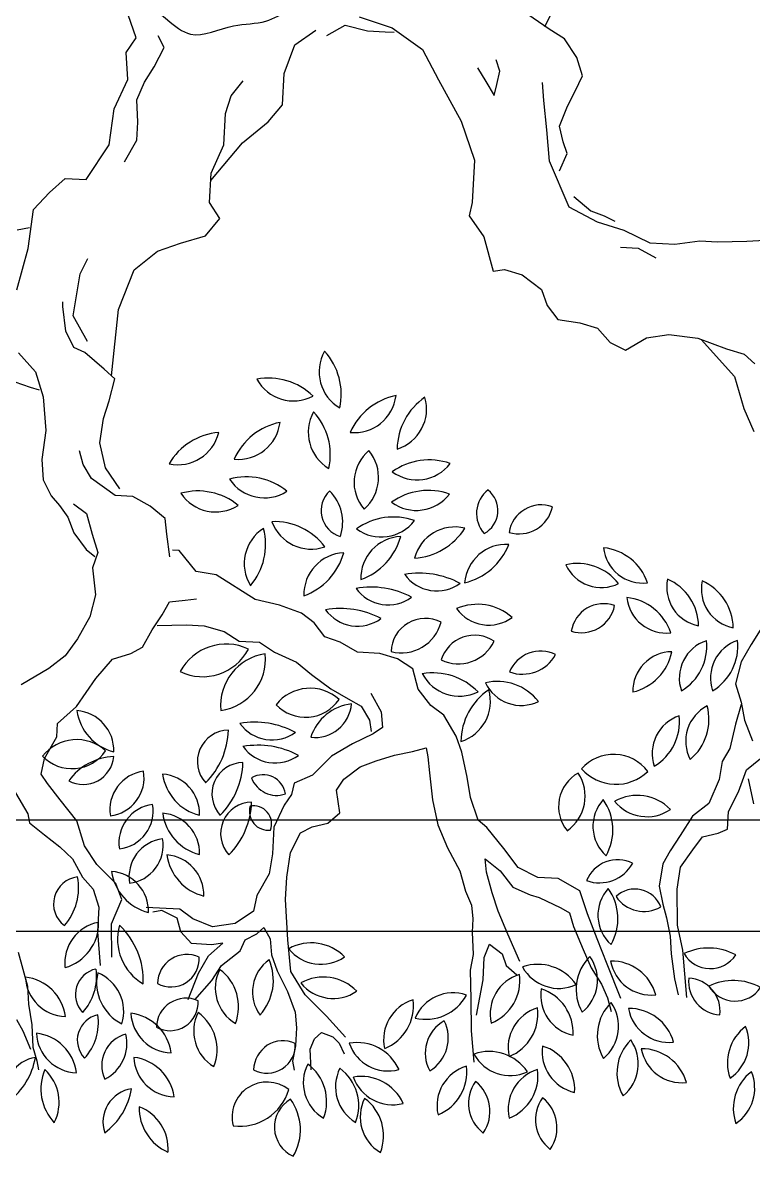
# Model space of a CAD drawing. Header units: millimetres. Extents: x 2919 to 27402, y 1359 to 40342.
# Drawn here: x 14295.8 to 14426.9, y 9722.7 to 9926.1 of the extents above; entities that cross this region are included whole.
import ezdxf

# ---------------------------------------------------------------- set-up
doc = ezdxf.new("R2010")
doc.units = ezdxf.units.MM
doc.layers.add('FF-FURN', color=51, linetype='Continuous')
doc.layers.add('FF-Plants', color=86, linetype='Continuous')

# ---------------------------------------------------------------- blocks, each defined once
blk = doc.blocks.new('YLD.Studio-0176')
at = {"layer": 'FF-Plants', "color": 36, "linetype": 'Continuous'}
for p, q in [((335311.5, -66553), (335303.7, -66580.3)), ((335362.1, -66556.9), (335330.9, -66588.1)), ((335471.1, -66548), (335544.2, -66563.7)), ((335575.6, -66542.8), (335580.8, -66563.7)), ((335544.2, -66563.7), (335612.2, -66568.9)), ((335612.2, -66568.9), (335643.5, -66595)), ((334597.6, -66593.5), (334562.5, -66616.9)), ((334816.7, -66639.5), (334785.5, -66592.8)), ((335330.9, -66588.1), (335288.1, -66603.7)), ((335303.7, -66580.3), (335299.8, -66595.9)), ((335643.5, -66595), (335669.6, -66621.1)), ((334204.1, -66616.9), (334184.7, -66628.6)), ((334321, -66613), (334262.6, -66632.5)), ((334562.5, -66616.9), (334546.9, -66620.8)), ((335144, -66611.4), (335116.7, -66627)), ((335179, -66607.6), (335144, -66611.4)), ((335229.7, -66611.4), (335179, -66607.6)), ((335288.1, -66603.7), (335229.7, -66611.4)), ((334184.7, -66628.6), (334153.5, -66644.1)), ((334231.4, -66636.4), (334196.3, -66644.1)), ((334262.6, -66632.5), (334231.4, -66636.4)), ((334546.9, -66620.8), (334527.4, -66648)), ((334617, -66648), (334632.6, -66636.4)), ((334632.6, -66636.4), (334659.9, -66640.3)), ((335116.7, -66627), (335101.1, -66642.6)), ((335376.9, -66652.3), (335404.1, -66636.8)), ((335404.1, -66636.8), (335447, -66629)), ((335447, -66629), (335454.8, -66629)), ((335669.6, -66621.1), (335669.6, -66657.7)), ((334134, -66655.8), (334118.4, -66659.7)), ((334157.4, -66648), (334134, -66655.8)), ((334196.3, -66644.1), (334157.4, -66648)), ((334527.4, -66648), (334508, -66675.3)), ((334589.8, -66671.4), (334617, -66648)), ((334659.9, -66640.3), (334698.8, -66659.7)), ((334840.1, -66666.8), (334816.7, -66639.5)), ((335101.1, -66642.6), (335081.6, -66658.2)), ((335369.1, -66671.8), (335376.9, -66652.3)), ((335388.6, -66675.7), (335431.4, -66648.4)), ((335431.4, -66648.4), (335466.5, -66652.3)), ((335466.5, -66652.3), (335505.4, -66656.2)), ((335505.4, -66656.2), (335532.7, -66667.9)), ((334508, -66675.3), (334488.5, -66698.7)), ((334554.7, -66702.6), (334589.8, -66671.4)), ((334698.8, -66659.7), (334722.2, -66659.7)), ((334722.2, -66659.7), (334753.4, -66690.9)), ((334871.2, -66686.3), (334840.1, -66666.8)), ((335054.4, -66669.8), (335027.1, -66693.2)), ((335081.6, -66658.2), (335054.4, -66669.8)), ((335104.9, -66666.8), (335089.4, -66690.2)), ((335174.3, -66679.6), (335197.7, -66671.8)), ((335341.8, -66706.8), (335369.1, -66671.8)), ((335669.6, -66657.7), (335732.3, -66694.2)), ((334753.4, -66690.9), (334804, -66722)), ((334910.2, -66705.7), (334871.2, -66686.3)), ((335027.1, -66693.2), (335015.4, -66708.8)), ((335089.4, -66690.2), (335054.3, -66701.8)), ((335123.7, -66738), (335150.9, -66695.2)), ((335150.9, -66695.2), (335174.3, -66679.6)), ((335732.3, -66694.2), (335795.1, -66699.5)), ((334488.5, -66698.7), (334457.3, -66718.1)), ((334511.8, -66718.1), (334554.7, -66702.6)), ((334949.2, -66713.5), (334910.2, -66705.7)), ((334995.9, -66705.7), (334949.2, -66713.5)), ((335023.1, -66713.5), (334995.9, -66705.7)), ((335054.3, -66701.8), (335023.1, -66713.5)), ((335170.4, -66718.5), (335213.3, -66706.8)), ((335213.3, -66706.8), (335256.1, -66710.7)), ((335256.1, -66710.7), (335287.3, -66718.5)), ((335326.2, -66726.3), (335341.8, -66706.8)), ((335795.1, -66699.5), (335847.3, -66720.4)), ((335847.3, -66720.4), (335894.3, -66715.1)), ((335894.3, -66715.1), (335920.5, -66730.8)), ((335920.5, -66730.8), (335972.7, -66709.9)), ((334457.3, -66718.1), (334437.8, -66737.6)), ((334480.7, -66741.5), (334511.8, -66718.1)), ((334804, -66722), (334839.1, -66749.3)), ((335135.4, -66745.8), (335170.4, -66718.5)), ((335287.3, -66718.5), (335326.2, -66726.3)), ((335331.1, -66720.2), (335447, -66726.3)), ((335447, -66726.3), (335517.1, -66749.7)), ((335704.1, -66722.4), (335743, -66741.9)), ((334363.8, -66749.3), (334305.4, -66757.1)), ((334406.7, -66749.3), (334363.8, -66749.3)), ((334437.8, -66737.6), (334406.7, -66749.3)), ((334449.5, -66776.5), (334480.7, -66741.5)), ((334839.1, -66749.3), (334850.7, -66780.4)), ((335123.7, -66769.1), (335123.7, -66738)), ((335517.1, -66749.7), (335552.2, -66788.6)), ((335743, -66741.9), (335774.2, -66741.9)), ((335774.2, -66741.9), (335813.1, -66738)), ((335813.1, -66738), (335844.3, -66749.7)), ((335844.3, -66749.7), (335871.6, -66765.2)), ((334321, -66776.5), (334379.4, -66772.6)), ((334379.4, -66772.6), (334422.3, -66788.2)), ((335108.1, -66800.3), (335123.7, -66769.1)), ((335871.6, -66765.2), (335906.6, -66780.8)), ((335906.6, -66780.8), (335926.1, -66769.1)), ((334422.3, -66788.2), (334449.5, -66776.5)), ((334850.7, -66780.4), (334862.4, -66799.9)), ((335552.2, -66788.6), (335567.8, -66827.5)), ((334862.4, -66799.9), (334893.6, -66815.5)), ((335088.6, -66827.5), (335108.1, -66800.3)), ((334410.9, -66854.8), (334410.9, -66831.4)), ((334893.6, -66815.5), (334920.8, -66831)), ((334901.7, -66823.6), (334905.6, -66874.3)), ((334920.8, -66831), (334944.2, -66842.7)), ((335022.4, -66839.2), (335061.4, -66831.4)), ((335061.4, -66831.4), (335088.6, -66827.5)), ((335567.8, -66827.5), (335583.3, -66870.3)), ((334407, -66858.7), (334403.1, -66843.1)), ((334944.2, -66842.7), (334948.1, -66870)), ((335034.1, -66854.8), (335034.1, -66843.1)), ((334395.3, -66885.9), (334407, -66858.7)), ((334410.9, -66889.8), (334410.9, -66854.8)), ((334905.6, -66874.3), (334905.6, -66905.4)), ((334948.1, -66870), (334952, -66889.4)), ((334999.1, -66885.9), (335034.1, -66854.8)), ((335583.3, -66870.3), (335614.5, -66893.7)), ((335614.5, -66893.7), (335641.7, -66874.3)), ((335641.7, -66874.3), (335692.4, -66874.3)), ((335679.6, -66874.3), (335748.1, -66925.6)), ((335692.4, -66874.3), (335743, -66893.7)), ((334352.4, -66913.2), (334371.9, -66893.7)), ((334371.9, -66893.7), (334395.3, -66885.9)), ((334395.3, -66913.2), (334410.9, -66889.8)), ((334995.2, -66921), (334999.1, -66885.9)), ((335743, -66893.7), (335797.6, -66893.7)), ((335797.6, -66893.7), (335828.7, -66901.5)), ((334255.1, -66913.2), (334301.8, -66928.7)), ((334352.4, -66948.2), (334352.4, -66913.2)), ((334383.6, -66948.2), (334395.3, -66913.2)), ((334905.6, -66905.4), (334897.8, -66940.4)), ((335828.7, -66901.5), (335856, -66921)), ((334255.1, -66924.9), (334290.1, -66952.1)), ((334301.8, -66928.7), (334333, -66944.3)), ((334956.2, -66991), (334995.2, -66921)), ((335748.1, -66925.6), (335787.1, -66968.4)), ((334290.1, -66952.1), (334317.4, -66967.7)), ((334333, -66944.3), (334356.3, -66967.7)), ((334356.3, -66967.7), (334352.4, -66948.2)), ((334391.4, -66987.2), (334383.6, -66948.2)), ((334897.8, -66940.4), (334882.2, -66967.7)), ((334317.4, -66967.7), (334344.6, -66998.8)), ((334882.2, -66967.7), (334882.2, -67002.7)), ((335787.1, -66968.4), (335818.2, -66991.7)), ((334414.8, -67018.3), (334391.4, -66987.2)), ((334948.4, -67033.9), (334956.2, -66991)), ((335818.2, -66991.7), (335872.8, -66991.7)), ((335872.8, -66991.7), (335923.4, -67007.3)), ((334344.6, -66998.8), (334364.1, -67006.6)), ((334364.1, -67006.6), (334375.8, -67026.1)), ((334882.2, -67002.7), (334866.6, -67030)), ((335923.4, -67007.3), (335950.7, -67042.4)), ((334375.8, -67026.1), (334387.5, -67037.8)), ((334442, -67022.2), (334414.8, -67018.3)), ((334481, -67041.7), (334442, -67022.2)), ((334866.6, -67030), (334851, -67068.9)), ((334368, -67049.4), (334340.7, -67053.3)), ((334387.5, -67037.8), (334368, -67049.4)), ((334516, -67045.6), (334481, -67041.7)), ((334562.8, -67045.6), (334516, -67045.6)), ((334601.7, -67061.1), (334562.8, -67045.6)), ((334936.7, -67072.8), (334948.4, -67033.9)), ((334313.5, -67065), (334278.4, -67084.5)), ((334340.7, -67053.3), (334313.5, -67065)), ((334621.2, -67072.8), (334601.7, -67061.1)), ((334851, -67068.9), (334831.5, -67096.2)), ((335942.9, -67061.8), (335962.3, -67093)), ((334278.4, -67084.5), (334243.4, -67100)), ((334274.5, -67115.6), (334313.5, -67088.4)), ((334313.5, -67088.4), (334368, -67080.6)), ((334368, -67080.6), (334438.1, -67072.8)), ((334438.1, -67072.8), (334477.1, -67072.8)), ((334477.1, -67072.8), (334519.9, -67076.7)), ((334519.9, -67076.7), (334555, -67092.3)), ((334640.7, -67076.7), (334621.2, -67072.8)), ((334656.3, -67107.8), (334640.7, -67076.7)), ((334921.1, -67096.2), (334936.7, -67072.8)), ((334157.7, -67100), (334142.1, -67103.9)), ((334184.9, -67103.9), (334157.7, -67100)), ((334216.1, -67103.9), (334184.9, -67103.9)), ((334243.4, -67100), (334216.1, -67103.9)), ((334555, -67092.3), (334566.7, -67111.7)), ((334691.3, -67139), (334656.3, -67107.8)), ((334831.5, -67096.2), (334808.2, -67131.2)), ((334897.8, -67115.6), (334921.1, -67096.2)), ((335962.3, -67093), (335954.6, -67131.9)), ((334144.4, -67133.1), (334180.6, -67129.9)), ((334180.6, -67129.9), (334198.8, -67136.4)), ((334239.5, -67154.6), (334274.5, -67115.6)), ((334566.7, -67111.7), (334574.5, -67139)), ((334890, -67142.9), (334897.8, -67115.6)), ((335977.9, -67116.3), (335962.3, -67174.7)), ((334198.8, -67136.4), (334210.3, -67148)), ((334210.3, -67148), (334203.7, -67167.7)), ((334574.5, -67139), (334593.9, -67158.4)), ((334714.7, -67174), (334691.3, -67139)), ((334808.2, -67131.2), (334792.6, -67162.3)), ((334874.4, -67174), (334890, -67142.9)), ((335954.6, -67131.9), (335954.6, -67163)), ((334203.7, -67167.7), (334193.8, -67179.3)), ((334204.4, -67189.6), (334239.5, -67154.6)), ((334593.9, -67158.4), (334632.9, -67150.7)), ((334632.9, -67150.7), (334652.4, -67162.3)), ((334652.4, -67162.3), (334675.7, -67189.6)), ((334792.6, -67162.3), (334780.9, -67185.7)), ((335954.6, -67163), (335954.6, -67178.6)), ((334193.8, -67179.3), (334175.7, -67189.1)), ((334675.7, -67189.6), (334687.4, -67216.9)), ((334734.2, -67209.1), (334714.7, -67174)), ((334780.9, -67185.7), (334757.5, -67201.3)), ((334874.4, -67213), (334874.4, -67174)), ((335962.3, -67174.7), (335927.3, -67229.2)), ((334745.9, -67224.6), (334734.2, -67209.1)), ((334757.5, -67201.3), (334738.1, -67205.2)), ((334804.3, -67201.3), (334773.1, -67220.7)), ((334687.4, -67216.9), (334699.1, -67248)), ((334773.1, -67220.7), (334745.9, -67224.6)), ((334866.6, -67244.1), (334874.4, -67213)), ((335927.3, -67229.2), (335876.6, -67260.4)), ((334699.1, -67248), (334706.9, -67279.1)), ((334851, -67271.4), (334866.6, -67244.1)), ((335876.6, -67260.4), (335806.5, -67303.2)), ((334706.9, -67279.1), (334714.7, -67302.5)), ((334788.7, -67306.4), (334816, -67283)), ((334816, -67283), (334851, -67271.4)), ((334699.1, -67306.4), (334671.8, -67310.3)), ((334714.7, -67302.5), (334699.1, -67306.4)), ((334773.1, -67329.7), (334788.7, -67306.4)), ((335806.5, -67303.2), (335740.3, -67330.4)), ((334625.1, -67318.1), (334582.2, -67329.7)), ((334671.8, -67310.3), (334625.1, -67318.1)), ((335642.9, -67326.6), (335607.9, -67353.8)), ((335666.3, -67330.4), (335642.9, -67326.6)), ((335901, -67327), (335877.7, -67342.6)), ((334582.2, -67329.7), (334543.3, -67349.2)), ((334738.1, -67353.1), (334773.1, -67329.7)), ((335740.3, -67330.4), (335666.3, -67330.4)), ((335877.7, -67342.6), (335854.3, -67358.2)), ((334543.3, -67349.2), (334504.4, -67372.6)), ((334668, -67376.5), (334710.8, -67364.8)), ((334710.8, -67364.8), (334738.1, -67353.1)), ((335607.9, -67353.8), (335549.4, -67373.3)), ((335854.3, -67358.2), (335873.8, -67362)), ((335873.8, -67362), (335897.1, -67365.9)), ((335897.1, -67365.9), (335916.6, -67358.2)), ((334469.3, -67384.3), (334445.9, -67395.9)), ((334504.4, -67372.6), (334469.3, -67384.3)), ((334593.9, -67399.8), (334632.9, -67384.3)), ((334632.9, -67384.3), (334668, -67376.5)), ((335549.4, -67373.3), (335553.4, -67392.7)), ((334282.3, -67403.7), (334227.8, -67407.6)), ((334333, -67399.8), (334282.3, -67403.7)), ((334360.2, -67403.7), (334333, -67399.8)), ((334399.2, -67399.8), (334360.2, -67403.7)), ((334422.5, -67399.8), (334399.2, -67399.8)), ((334445.9, -67395.9), (334422.5, -67399.8)), ((334582.2, -67415.4), (334593.9, -67399.8)), ((335553.4, -67392.7), (335545.5, -67423.9)), ((334227.8, -67407.6), (334173.3, -67415.4)), ((334255.1, -67415.4), (334317.4, -67423.2)), ((334317.4, -67423.2), (334356.3, -67423.2)), ((334356.3, -67423.2), (334379.7, -67431)), ((334469.3, -67431), (334504.4, -67419.3)), ((334504.4, -67419.3), (334527.7, -67415.4)), ((334527.7, -67415.4), (334508.3, -67442.7)), ((334547.2, -67446.6), (334582.2, -67415.4)), ((335545.5, -67423.9), (335522.2, -67458.9)), ((335975.1, -67447.7), (335998.4, -67408.8)), ((334379.7, -67431), (334364.1, -67454.3)), ((334399.2, -67462.1), (334438.1, -67442.7)), ((334438.1, -67442.7), (334469.3, -67431)), ((334508.3, -67442.7), (334481, -67466)), ((335800, -67452.8), (335850.6, -67445)), ((335850.6, -67445), (335881.8, -67441.1)), ((335978.9, -67439.9), (336014, -67455.5)), ((334344.6, -67462.1), (334329.1, -67481.6)), ((334364.1, -67454.3), (334344.6, -67462.1)), ((334352.4, -67485.5), (334399.2, -67462.1)), ((334481, -67466), (334469.3, -67497.2)), ((334516, -67473.8), (334547.2, -67446.6)), ((335522.2, -67458.9), (335494.9, -67470.6)), ((335667.6, -67499.5), (335745.5, -67460.5)), ((335745.5, -67460.5), (335800, -67452.8)), ((335959.5, -67474.9), (335975.1, -67447.7)), ((334500.4, -67508.8), (334516, -67473.8)), ((335494.9, -67470.6), (335471.5, -67490.1)), ((335729.7, -67478.8), (335760.8, -67490.5)), ((335760.8, -67490.5), (335780.3, -67482.7)), ((335780.3, -67482.7), (335807.5, -67474.9)), ((335807.5, -67474.9), (335842.6, -67486.6)), ((335928.3, -67498.3), (335959.5, -67474.9)), ((334469.3, -67497.2), (334465.4, -67512.7)), ((335471.5, -67490.1), (335467.6, -67529)), ((335644.2, -67550.1), (335667.6, -67499.5)), ((335842.6, -67486.6), (335869.9, -67498.3)), ((335869.9, -67498.3), (335897.1, -67510)), ((335897.1, -67510), (335928.3, -67498.3)), ((334465.4, -67512.7), (334449.8, -67551.7)), ((334500.4, -67543.9), (334500.4, -67508.8)), ((335686.8, -67506.1), (335663.4, -67537.2)), ((334481, -67582.8), (334500.4, -67543.9)), ((335467.6, -67529), (335459.9, -67560.1)), ((335663.4, -67537.2), (335655.6, -67560.6)), ((334449.8, -67551.7), (334442, -67567.2)), ((335459.9, -67560.1), (335436.5, -67583.5)), ((335632.5, -67596.8), (335644.2, -67550.1)), ((335655.6, -67560.6), (335647.8, -67580.1)), ((334418.7, -67575), (334379.7, -67594.5)), ((334442, -67567.2), (334418.7, -67575)), ((334442, -67598.4), (334481, -67582.8)), ((335436.5, -67583.5), (335424.8, -67610.8)), ((334379.7, -67594.5), (334348.6, -67610.1)), ((334399.2, -67617.8), (334442, -67598.4)), ((335603.2, -67592.1), (335603.2, -67623.2)), ((335613, -67643.5), (335632.5, -67596.8)), ((334348.6, -67610.1), (334321.3, -67629.5)), ((334356.3, -67637.3), (334399.2, -67617.8)), ((335424.8, -67610.8), (335448.2, -67645.8)), ((335603.2, -67623.2), (335587.6, -67654.4)), ((334297.9, -67641.2), (334274.5, -67649)), ((334321.3, -67629.5), (334297.9, -67641.2)), ((334297.9, -67664.6), (334356.3, -67637.3)), ((335613, -67686.3), (335613, -67643.5)), ((335448.2, -67645.8), (335456, -67684.7)), ((335456, -67684.7), (335452.1, -67735.4)), ((335620.8, -67729.2), (335613, -67686.3)), ((334496.9, -67720.5), (334465.8, -67728.3)), ((334535.9, -67724.4), (334496.9, -67720.5)), ((334442.4, -67736.1), (334411.2, -67743.9)), ((334465.8, -67728.3), (334442.4, -67736.1)), ((334559.3, -67736.1), (334535.9, -67724.4)), ((334586.5, -67751.7), (334559.3, -67736.1)), ((335450.3, -67741), (335388.9, -67802.3)), ((335452.1, -67735.4), (335436.5, -67786)), ((335620.8, -67760.3), (335620.8, -67729.2)), ((334337.2, -67755.6), (334310, -67763.4)), ((334380.1, -67747.8), (334337.2, -67755.6)), ((334411.2, -67743.9), (334380.1, -67747.8)), ((334387.9, -67767.3), (334430.7, -67755.6)), ((334430.7, -67755.6), (334493.1, -67751.7)), ((334493.1, -67751.7), (334532, -67755.6)), ((334532, -67755.6), (334563.2, -67775.1)), ((334621.6, -67771.2), (334586.5, -67751.7)), ((335624.7, -67810.9), (335620.8, -67760.3)), ((334306.1, -67779), (334387.9, -67767.3)), ((334563.2, -67775.1), (334586.5, -67790.6)), ((334644.9, -67798.4), (334621.6, -67771.2)), ((334586.5, -67790.6), (334594.3, -67817.9)), ((334687.8, -67814), (334644.9, -67798.4)), ((335436.5, -67786), (335428.7, -67817.1)), ((334594.3, -67817.9), (334602.1, -67833.4)), ((334719, -67817.9), (334687.8, -67814)), ((334742.3, -67829.6), (334719, -67817.9)), ((335388.9, -67802.3), (335334.4, -67821.8)), ((335428.7, -67817.1), (335413.1, -67836.6)), ((335628.6, -67842.1), (335624.7, -67810.9)), ((334602.1, -67833.4), (334633.3, -67833.4)), ((334633.3, -67833.4), (334668.3, -67849)), ((334785.2, -67837.4), (334742.3, -67829.6)), ((334820.2, -67845.1), (334785.2, -67837.4)), ((334855.3, -67833.4), (334824.2, -67845.1)), ((334894.3, -67841.2), (334855.3, -67833.4)), ((335334.4, -67821.8), (335295.5, -67841.2)), ((334668.3, -67849), (334707.3, -67860.7)), ((334793, -67852.9), (334757.9, -67868.5)), ((334824.2, -67845.1), (334793, -67852.9)), ((334925.4, -67856.8), (334894.3, -67841.2)), ((334960.5, -67876.3), (334925.4, -67856.8)), ((334691.7, -67864.6), (334648.9, -67876.3)), ((334707.3, -67860.7), (334738.4, -67895.7))]:
    blk.add_line(p, q, dxfattribs=at)
at = {"layer": 'FF-Plants', "color": 60}
for centre, major_axis, start_param, end_param in [((334082.6, -66665.3), (0, 58.6), -1.364642, 0.377513), ((334153.5, -66533.4), (0, 120.6), 2.267236, 3.028821), ((334285.6, -66699.7), (0, 72), 0.100576, 1.598022), ((334198.2, -66622.8), (0, 80.4), 3.335497, 4.646286), ((334715.4, -66685.4), (0, 70.6), 0.815708, 2.603417), ((334620.5, -66698.6), (0, 75.4), 4.033662, 5.668648), ((334189.2, -66724.2), (0, 72), 0.100577, 1.598022), ((334101.8, -66647.3), (0, 80.4), 3.335496, 4.646286), ((334089.9, -66750.5), (0, 84.8), -0.356312, 0.813218), ((334059.8, -66620.7), (0, 78.1), 2.72763, 4.012463), ((334410.8, -66717.4), (0, 47.4), -1.393992, 0.978553), ((334310.5, -66767), (0, 72), -1.331999, 0.165446), ((334374.6, -66669.9), (0, 80.4), 1.90292, 3.21371), ((334432.8, -66613), (0, 99.2), 2.475001, 3.392744), ((334672.3, -66707), (0, 53.9), 1.144077, 3.097293), ((334568.9, -66770.4), (0, 101.5), -1.475939, -0.565875), ((334762.2, -66776.4), (0, 85.6), 0.188463, 1.38171), ((334676.2, -66690.4), (0, 70), 3.168471, 4.684887), ((334255.4, -66762.1), (0, 45.4), -1.300839, 0.815201), ((334176.1, -66769.7), (0, 45.4), -1.300842, 0.815198), ((334280.9, -66659.1), (0, 92.8), 2.458093, 3.339451), ((334201.6, -66666.6), (0, 92.8), 2.458094, 3.339452), ((334279.7, -66832.7), (0, 80.4), -0.159062, 1.151728), ((334224.3, -66730.3), (0, 72), 2.889202, 4.386648), ((334037.2, -66835.2), (0, 58.6), -1.364641, 0.377514), ((334135.5, -66824.7), (0, 55.7), -1.269185, 0.500723), ((334169.2, -66741.6), (0, 69.4), 2.086764, 3.427958), ((334486.3, -66851.9), (0, 85.6), 0.188464, 1.38171), ((334400.3, -66765.9), (0, 70), 3.168471, 4.684888), ((334580.9, -66826.3), (0, 67.5), -1.383631, 0.213616), ((334632.3, -66748.7), (0, 66.7), 1.745875, 3.367293), ((334108.1, -66703.4), (0, 120.6), 2.267236, 3.028821), ((334357.9, -66874.7), (0, 90.2), -0.217088, 1.096083), ((334276.2, -66701), (0, 132.5), 3.152603, 4.009577), ((334232.7, -66886.6), (0, 72), 0.100576, 1.598022), ((334145.3, -66809.7), (0, 80.4), 3.335496, 4.646286), ((334465.6, -66865.9), (0, 67.5), -1.383631, 0.213616), ((334517, -66788.3), (0, 66.7), 1.745876, 3.367294), ((334156.5, -66895.8), (0, 72), 0.100577, 1.598022), ((334069.1, -66818.9), (0, 80.4), 3.335497, 4.646286), ((334067, -66922.8), (0, 84.8), 0.036331, 1.20586), ((333989.5, -66814.5), (0, 78.1), 3.120272, 4.405105), ((334592.1, -66935.1), (0, 85.6), 0.188464, 1.38171), ((334506.1, -66849), (0, 70), 3.168472, 4.684889), ((334248, -66881.6), (0, 49), 1.125432, 3.257816), ((334205.8, -66911.8), (0, 51.3), 4.343155, 6.32328), ((334324.1, -66879.3), (0, 49), 1.125432, 3.257817), ((334281.9, -66909.5), (0, 51.3), 4.343155, 6.32328), ((334434.3, -66860.4), (0, 70), 3.168471, 4.684887), ((334520.3, -66946.4), (0, 85.6), 0.188464, 1.38171), ((334907.3, -66902.2), (0, 90.4), 1.179106, 2.70874), ((334785.5, -66949.9), (0, 90.6), 4.32309, 5.84794), ((334204.6, -66997.5), (0, 72), -0.410033, 1.087412), ((334166, -66887.7), (0, 80.4), 2.824886, 4.135676), ((334281.6, -67030.9), (0, 72), -0.410033, 1.087412), ((334549.1, -67008.3), (0, 54.8), -1.501104, 0.796151), ((334773.9, -67031.8), (0, 90.6), -1.372371, 0.152479), ((334848.8, -66924.6), (0, 90.4), 1.766829, 3.296463), ((334242.9, -66921), (0, 80.4), 2.824887, 4.135676), ((334600.9, -66867.6), (0, 136.9), 2.415215, 3.163019), ((335021.2, -67041.8), (0, 73), -0.945227, 0.602857), ((334742.8, -67037.7), (0, 68.8), 0.678502, 2.257419), ((334552.9, -67018.1), (0, 150.6), 4.278957, 4.940151), ((334782.5, -67030.2), (0, 68.8), 0.678503, 2.257419), ((334592.6, -67010.6), (0, 150.6), 4.278956, 4.94015), ((335046.8, -66893.4), (0, 110.9), 2.491877, 3.448937), ((334127.8, -67010.4), (0, 88.1), 1.488604, 2.914823), ((334058.5, -67061), (0, 60.7), 4.094299, 6.592314), ((334589.6, -67034.2), (0, 32.9), -0.223022, 1.744281), ((334566.4, -67009.9), (0, 31.4), 2.842674, 4.961771), ((334664.5, -67044.8), (0, 46.6), 0.408187, 1.961258), ((334613.1, -67023.9), (0, 39.5), 3.354822, 5.29781), ((334278.1, -67092.7), (0, 68.8), -0.897207, 0.68171), ((335122, -67079.8), (0, 73), 0.410322, 1.958406), ((334982.5, -67023.1), (0, 110.9), 3.847427, 4.804486), ((334183.4, -67054.5), (0, 49), 1.125432, 3.257816), ((334141.2, -67084.7), (0, 51.3), 4.343155, 6.32328), ((334291.5, -66969), (0, 90.3), 2.462025, 3.605661), ((334826.9, -67085.9), (0, 70.6), 0.815708, 2.603417), ((334732, -67099.2), (0, 75.4), 4.033662, 5.668648), ((334044.6, -67130.7), (0, 55.8), -0.997029, 1.198548), ((334400.7, -67136.4), (0, 72), 0.731378, 2.228823), ((334284.8, -67125.9), (0, 80.4), 3.966298, 5.277088), ((334973.2, -67148.2), (0, 73), -1.466562, 0.081522), ((335069.4, -67032.3), (0, 110.9), 1.970542, 2.927601), ((334034.3, -67029), (0, 91.5), 2.668819, 3.815888), ((334342.5, -67160.8), (0, 72), 0.731378, 2.228823), ((334226.5, -67150.3), (0, 80.4), 3.966299, 5.277089), ((334785.9, -67104.8), (0, 63.8), 1.508912, 3.113828), ((334700.1, -67183.3), (0, 85.3), -1.397543, -0.262902), ((335119.3, -67143.9), (0, 46.6), -0.770467, 1.337922), ((334125.5, -67192.8), (0, 72), -0.410033, 1.087412), ((334086.8, -67083), (0, 80.4), 2.824886, 4.135676), ((334988.3, -67168), (0, 68.8), 0.678502, 2.257418), ((334798.4, -67148.4), (0, 150.6), 4.278956, 4.94015), ((334121.3, -67249.1), (0, 72), -0.410034, 1.087411), ((335028.2, -67219.1), (0, 68.8), 0.678502, 2.257419), ((334838.4, -67199.5), (0, 150.6), 4.278957, 4.940151), ((335006.8, -67245.6), (0, 73), -1.466563, 0.081521), ((334082.6, -67139.2), (0, 80.4), 2.824886, 4.135676), ((335103, -67129.7), (0, 110.9), 1.970542, 2.927601), ((334163.5, -67273.8), (0, 72), 0.389923, 1.887368), ((334057.7, -67225.1), (0, 80.4), 3.624843, 4.935633), ((334221.8, -67263.4), (0, 72), 0.389923, 1.887368), ((334116, -67214.7), (0, 80.4), 3.624843, 4.935633), ((334071.3, -67294.9), (0, 72), -0.410034, 1.087411), ((334032.6, -67185.1), (0, 80.4), 2.824887, 4.135677), ((334208, -67328.2), (0, 72), -1.222425, 0.275021), ((334948.5, -67246.4), (0, 71.2), 1.371249, 2.945546), ((334879.9, -67292.1), (0, 59.8), 4.296622, 6.30336), ((335057, -67302.1), (0, 68.8), 0.678502, 2.257419), ((334867.1, -67282.5), (0, 150.6), 4.278957, 4.940151), ((334261.2, -67224.6), (0, 80.4), 2.012495, 3.323285), ((335153.5, -67251.5), (0, 110.9), 1.68242, 2.639479), ((334880.6, -67351.3), (0, 73), 0.536634, 2.084718), ((334735, -67312.5), (0, 110.9), 3.97374, 4.930799), ((334187.8, -67394.6), (0, 64.8), -1.002206, 0.550406), ((334323.5, -67323.3), (0, 80.4), 1.390743, 2.701533), ((334220, -67376.6), (0, 72), 4.439008, 5.936453), ((334932.4, -67346.6), (0, 68.8), 1.175119, 2.754036), ((334854.8, -67378.9), (0, 60.4), 4.164415, 6.047925), ((334209.2, -67301.9), (0, 66.7), 2.167755, 3.663631), ((334098, -67427.2), (0, 72), -1.222425, 0.275021), ((334151.2, -67323.6), (0, 80.4), 2.012496, 3.323285), ((334733.5, -67472.9), (0, 110.9), -0.917502, 0.039557), ((335129.5, -67418.8), (0, 51.4), -0.864084, 0.795896), ((334104.9, -67474.4), (0, 64.8), -0.574677, 0.977935), ((334746.8, -67424.6), (0, 90.3), 3.854718, 4.998353), ((334085.8, -67381.2), (0, 66.7), 2.595284, 4.09116), ((334225.5, -67475.7), (0, 72), 0.55795, 2.055395), ((334113.1, -67445.3), (0, 80.4), 3.79287, 5.10366), ((334262.6, -67510.8), (0, 72), -1.222424, 0.275021), ((334315.7, -67407.2), (0, 80.4), 2.012495, 3.323285), ((334917.9, -67458.7), (0, 66.1), 1.280156, 2.694026), ((334835, -67495.4), (0, 58.9), 4.313606, 5.943762), ((334206, -67545.2), (0, 72), -1.222425, 0.275021), ((334098.9, -67551.2), (0, 72), -1.222426, 0.27502), ((334152, -67447.6), (0, 80.4), 2.012496, 3.323286), ((334259.1, -67441.5), (0, 80.4), 2.012495, 3.323285), ((334381.5, -67551.7), (0, 72), 0.557951, 2.055396), ((334269.1, -67521.3), (0, 80.4), 3.792872, 5.103661), ((334082.9, -67592.4), (0, 64.8), -0.574677, 0.977934), ((334300.6, -67596.6), (0, 72), -0.089713, 1.407733), ((334229.3, -67504.6), (0, 80.4), 3.145208, 4.455998), ((334063.8, -67499.2), (0, 66.7), 2.595284, 4.09116), ((334201.5, -67604.7), (0, 72), -0.089713, 1.407733), ((334130.2, -67512.7), (0, 80.4), 3.145208, 4.455998), ((334313.9, -67666.2), (0, 80.4), -0.73689, 0.573899), ((334323.4, -67550.1), (0, 72), 2.311374, 3.808819), ((334562.8, -67612.5), (0, 66.1), 1.280156, 2.694026), ((334479.9, -67649.1), (0, 58.9), 4.313606, 5.943762), ((334598.2, -67668.2), (0, 68.8), -0.68439, 0.894526), ((334236, -67707.3), (0, 80.4), -0.736891, 0.573899), ((334444.4, -67685.3), (0, 68.8), -0.68439, 0.894527), ((334585.1, -67544.4), (0, 90.3), 2.674843, 3.818479), ((334245.5, -67591.3), (0, 72), 2.311374, 3.808819), ((334378.7, -67713.1), (0, 72), 0.233622, 1.731068), ((334431.3, -67561.5), (0, 90.3), 2.674844, 3.818479), ((334688.1, -67688.4), (0, 72), 0.731378, 2.228823), ((334572.1, -67677.9), (0, 80.4), 3.966298, 5.277088), ((334172.8, -67745), (0, 80.4), -0.736891, 0.573899), ((334509.3, -67693), (0, 58.1), 0.63559, 2.157847), ((334441.1, -67681), (0, 48.4), 3.563484, 5.513138), ((334182.3, -67629), (0, 72), 2.311375, 3.80882)]:
    blk.add_ellipse(centre, major_axis=major_axis, ratio=1, start_param=start_param, end_param=end_param, dxfattribs=at)
at = {"layer": 'FF-Plants', "color": 64}
for centre, major_axis, start_param, end_param in [((334524.2, -66845.2), (0, 67.5), -1.383631, 0.213616), ((334575.6, -66767.6), (0, 66.7), 1.745875, 3.367293), ((335255.8, -66840.2), (0, 73), 1.413344, 2.961428), ((335132.9, -66927.3), (0, 110.9), -1.432738, -0.475678), ((334574.2, -66845.3), (0, 70), 3.168471, 4.684888), ((334660.1, -66931.3), (0, 85.6), 0.188463, 1.38171), ((335177.4, -66910.5), (0, 73), 0.643592, 2.191676), ((335028.5, -66887.5), (0, 110.9), 4.080696, 5.037755), ((334672, -66961.1), (0, 54.8), -1.501103, 0.796152), ((334617.1, -66989.4), (0, 54.8), -1.501104, 0.796151), ((334723.7, -66820.4), (0, 136.9), 2.415215, 3.163019), ((334668.9, -66848.7), (0, 136.9), 2.415215, 3.163019), ((335206.5, -66993.7), (0, 73), 0.643591, 2.191675), ((335057.6, -66970.7), (0, 110.9), 4.080696, 5.037755), ((335270.9, -66944.7), (0, 73), 1.527144, 3.075228), ((335158.7, -67045.2), (0, 110.9), -1.318935, -0.361876), ((335377.7, -67034.9), (0, 73), 0.560474, 2.108557), ((335231.3, -66999.7), (0, 110.9), 3.997578, 4.954638), ((335255.6, -67140.4), (0, 73), -0.456582, 1.091502), ((335361.7, -67153.6), (0, 73), -0.456582, 1.091502), ((335208.5, -66997.3), (0, 110.9), 2.980523, 3.937582), ((335314.7, -67010.5), (0, 110.9), 2.980523, 3.937582), ((335094.5, -67059), (0, 77), 2.871524, 3.979117), ((335328.5, -67143.6), (0, 73), 1.527144, 3.075228), ((335216.3, -67244.1), (0, 110.9), -1.318935, -0.361876), ((335149.6, -67200.4), (0, 73), 0.992971, 2.541055), ((335001.9, -67229.7), (0, 110.9), 4.430076, 5.387135), ((335173.2, -67222.9), (0, 71.2), -0.826968, 0.771452), ((335176, -67121), (0, 73), 2.339793, 3.887876), ((335199.2, -67258.7), (0, 73), 0.992971, 2.541055), ((335051.4, -67288.1), (0, 110.9), 4.430077, 5.387136), ((335252.3, -67257), (0, 73), 0.992971, 2.541054), ((335104.5, -67286.3), (0, 110.9), 4.430076, 5.387135), ((335235.5, -67334.3), (0, 110.9), -0.917502, 0.039557), ((335299.5, -67198), (0, 73), 1.928579, 3.476663), ((335028.3, -67335.3), (0, 73), 4.528499, 6.076583), ((335002.7, -67395.6), (0, 68.8), 0.678502, 2.257418), ((334878.9, -67382.8), (0, 90.3), 4.037736, 5.181371), ((334797.5, -67336.6), (0, 73), 1.928579, 3.476663), ((335111.2, -67321.5), (0, 110.9), 1.862671, 2.81973), ((335003.1, -67426.4), (0, 73), 4.70875, 6.256834), ((335131.5, -67359), (0, 45.5), 2.123691, 4.091306), ((334866.2, -67459.7), (0, 68.8), 0.495484, 2.074401), ((335154.3, -67440.2), (0, 59.1), 1.325989, 2.993226), ((335091.3, -67482.3), (0, 56.7), 4.419897, 6.182502), ((334629.1, -67604.5), (0, 66.7), -1.007122, 0.734735), ((334988.5, -67557.7), (0, 59.1), 1.325989, 2.993226), ((334925.5, -67599.8), (0, 56.7), 4.419898, 6.182503), ((335078.7, -67587.8), (0, 68.8), 0.495484, 2.074401), ((334959.3, -67552.7), (0, 90.3), 3.854718, 4.998353), ((334642, -67510.2), (0, 73), 2.231358, 3.779442), ((334749.7, -67631.2), (0, 80.2), 0.780292, 2.386937), ((334647.2, -67632.5), (0, 74.3), 3.836566, 5.613848), ((335090.3, -67659.4), (0, 68.8), 0.160002, 1.738919), ((334989.1, -67587), (0, 90.3), 3.519235, 4.66287), ((334281.9, -67648.5), (0, 80.4), 3.468543, 4.779333), ((335005.8, -67704.6), (0, 68.8), 0.160002, 1.738919), ((334904.7, -67632.2), (0, 90.3), 3.519235, 4.66287), ((334836.5, -67724.4), (0, 68.8), -1.505684, 0.073232), ((334918.2, -67630.6), (0, 90.3), 1.853549, 2.997184), ((334298.1, -67748.6), (0, 72), 0.233621, 1.731066), ((334201.2, -67684), (0, 80.4), 3.468542, 4.779332), ((334730.4, -67764.1), (0, 68.8), -1.19593, 0.382987), ((334779.6, -67649.8), (0, 90.3), 2.163303, 3.306939), ((334229.3, -67774.7), (0, 72), 0.233622, 1.731068), ((334132.4, -67710.1), (0, 80.4), 3.468543, 4.779333), ((335020.7, -67773.6), (0, 68.8), -0.149751, 1.429165), ((334946.4, -67673.8), (0, 90.3), 3.209482, 4.353118), ((334863.6, -67804.1), (0, 68.8), -1.19593, 0.382987), ((334912.8, -67689.8), (0, 90.3), 2.163303, 3.306939), ((334754.9, -67821.2), (0, 68.8), -1.042532, 0.536385), ((334336.9, -67838.3), (0, 57.9), -0.046569, 1.564512), ((334282.7, -67781.1), (0, 56.9), 3.076257, 4.724871), ((334411.3, -67814), (0, 53), 0.585929, 2.610863), ((334296.3, -67817.2), (0, 97.9), 4.263189, 5.21679), ((334786.1, -67700.7), (0, 90.3), 2.316701, 3.460336), ((335020.7, -67833.9), (0, 68.8), -0.149751, 1.429165), ((334946.4, -67734.1), (0, 90.3), 3.209482, 4.353118), ((334867, -67858.2), (0, 68.8), -1.19593, 0.382987), ((334916.2, -67743.9), (0, 90.3), 2.163303, 3.306939), ((334357.2, -67860.1), (0, 53), 0.585929, 2.610863), ((334242.2, -67863.3), (0, 97.9), 4.263188, 5.216789), ((334200.5, -67935.3), (0, 79.8), -0.867917, 0.393117), ((334122.3, -67949.8), (0, 79.8), -0.867918, 0.393117), ((334151.1, -67830.7), (0, 74.8), 2.223315, 3.58507), ((334229.3, -67816.2), (0, 74.8), 2.223315, 3.58507)]:
    blk.add_ellipse(centre, major_axis=major_axis, ratio=1, start_param=start_param, end_param=end_param, dxfattribs=at)
at = {"layer": 'FF-Plants', "color": 36, "linetype": 'Continuous'}
blk.add_open_spline([(335999.1, -66728.2), (335984.3, -66746.2), (335959.9, -66775.9), (335918.3, -66833), (335956, -66892.3), (335955.4, -66952.5), (335985.4, -66994.5), (335983.7, -67045.3), (336014.1, -67092.2), (336065.4, -67118.7), (336127.2, -67121.9), (336186.1, -67101.4), (336238.9, -67060.9), (336274.4, -67015.6), (336300.8, -66966.1), (336333.8, -66925.4), (336352.4, -66867.2), (336351.2, -66802.7), (336336.4, -66746.7), (336334.1, -66696.9), (336298.4, -66669.6), (336257, -66664.9), (336210.9, -66640.4), (336164.1, -66644.7), (336137.7, -66657.3), (336129.2, -66661.3)], degree=3, knots=[0, 0, 0, 0, 114.975409, 189.984112, 313.353279, 404.893486, 477.214828, 550.015826, 641.389627, 729.78778, 819.798827, 933.390677, 1023.200614, 1138.176023, 1207.976016, 1294.295065, 1388.910887, 1496.632267, 1599.945691, 1673.970502, 1720.716275, 1802.174189, 1872.240996, 1968.24906, 2013.823065, 2013.823065, 2013.823065, 2013.823065], dxfattribs=at)
blk = doc.blocks.new('shdhj')
at = {"color": 6}
blk.add_lwpolyline([(81225.5, -80145.45), (81503.39, -80145.45), (81503.39, -80399.76), (81225.5, -80399.76)], close=True, dxfattribs=at)
at = {"layer": 'FF-FURN'}
blk.add_lwpolyline([(81205.5, -80125.45), (81523.39, -80125.45), (81523.39, -80419.76), (81205.5, -80419.76)], close=True, dxfattribs=at)
at = {"layer": 'FF-Plants', "xscale": 0.1031233812447799, "yscale": 0.1031233812447799, "zscale": 0.1031233812447799, "rotation": 86.86003727703608}
blk.add_blockref('YLD.Studio-0176', (72621.55, -114471.73), dxfattribs=at)

msp = doc.modelspace()

# ---------------------------------------------------------------- block references
at = {"color": 6}
msp.add_blockref('shdhj', (-67074.07, 90182.82), dxfattribs=at)

doc.saveas('drawing.dxf')
